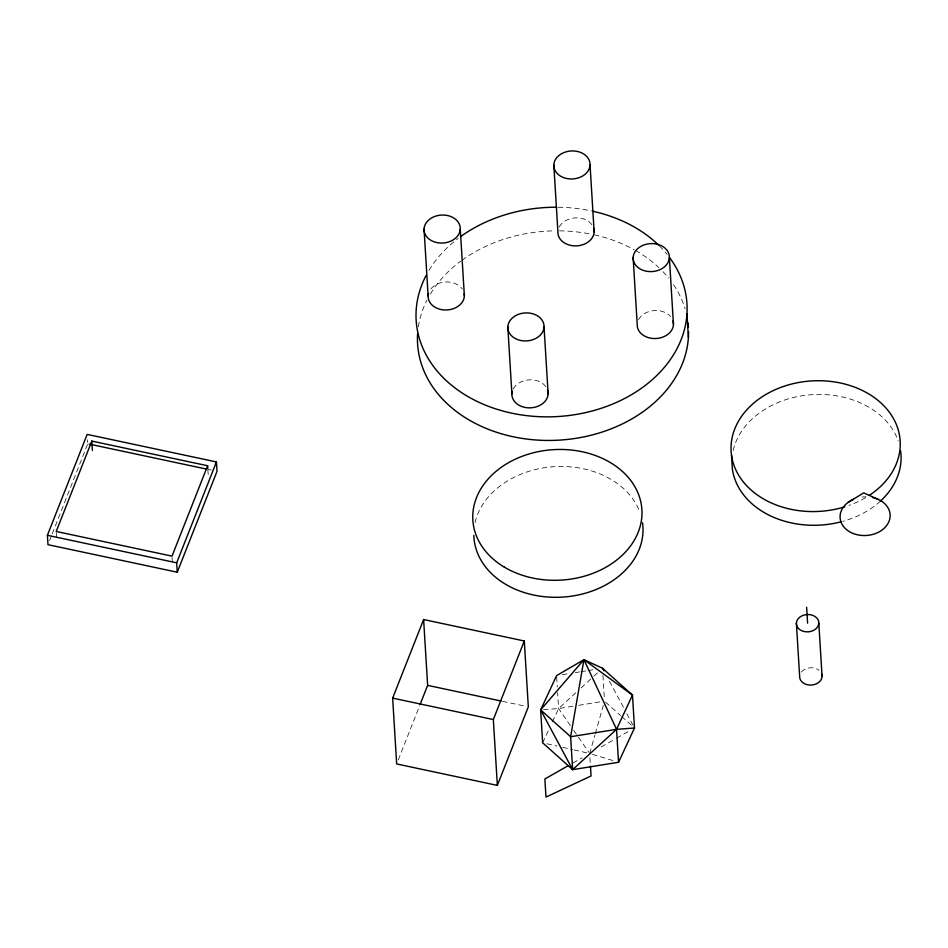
<?xml version="1.0" encoding="UTF-8"?>
<svg xmlns="http://www.w3.org/2000/svg" width="948" height="948" viewBox="0 0 948 948"><rect width="100%" height="100%" fill="white"/><g stroke="black" fill="none" stroke-linecap="round" stroke-linejoin="round"><path stroke-width="0.71" stroke-dasharray="4.74 3.56" d="M589.68 753.482L594.894 735.091M595.297 733.681L603.319 705.395M49.592 540.585L51.737 535.134M52.27 533.771L87.737 443.794M398.279 759.881L419.632 705.691M542.659 742.794L548.797 729.616M552.471 721.712L558.609 708.547L575.732 692.81M581.088 687.893L592.867 677.085M593.946 676.102L598.224 672.168M573.042 762.95L582.001 757.855M601.21 746.929L615.288 738.93M616.567 738.196L630.657 730.185M562.33 674.703L569.499 673.542M575.246 672.618L579.548 671.931M580.982 671.694L586.717 670.769M588.163 670.544L593.898 669.62M572.947 706.236L558.609 708.547L540.644 709.874M578.695 705.312L600.214 701.84M208.394 469.497L211.274 470.101M502.44 701.307L525.453 706.201M546.937 743.765L556.914 746.04M562.614 747.332L572.58 749.595M574.014 749.927L588.258 753.162M592.429 754.324L613.048 760.592M605.594 702.113L620.573 715.539M621.651 716.498L632.352 726.085M570.364 725.552L558.609 708.547L557.637 692.798M573.718 730.41L588.838 752.274M609.457 681.221L624.068 708.511M626.841 713.714L633.098 725.41M602.94 675.391L604.433 699.719M589.94 757.701L590.367 764.728M556.677 677.062L557.294 687.075M207.885 469.781L208.216 475.149M172.098 557.471L172.429 562.839M87.489 439.765L87.654 442.443M56.288 532.812L56.619 538.168M418.364 326.728A135.659 104.683 -3.5 0 1 426.884 300.338M430.416 293.939A135.659 104.683 -3.5 0 1 460.716 261.174M461.901 260.309A135.659 104.683 -3.5 0 1 555.161 230.838M559.557 230.838A135.659 104.683 -3.5 0 1 591.576 234.263M594.384 234.855A135.659 104.683 -3.5 0 1 634.295 249.798M635.587 250.521A135.659 104.683 -3.5 0 1 658.836 267.573M662.936 271.638A135.659 104.683 -3.5 0 1 668.589 278.048M673.542 284.732A135.659 104.683 -3.5 0 1 685.084 308.799M428.97 270.346A135.659 104.683 -3.5 0 1 458.109 238.458M558.123 207.245A135.659 104.683 -3.5 0 1 591.54 210.966M659.476 245.994A135.659 104.683 -3.5 0 1 667.143 254.467M559.225 227.034A18.142 14.007 -3.5 0 1 575.104 217.91A18.142 14.007 -3.5 0 1 592.05 224.937M513.212 389A18.142 14.007 -3.5 0 1 529.103 379.875A18.142 14.007 -3.5 0 1 546.036 386.903M638.549 319.677A18.142 14.007 -3.5 0 1 653.646 310.624A18.142 14.007 -3.5 0 1 670.568 316.549M430.89 288.915A18.142 14.007 -3.5 0 1 462.28 289.022M475.09 522.549A84.68 65.341 -3.5 0 1 553.845 466.7A84.68 65.341 -3.5 0 1 639.663 511.612M880.419 501.113A84.68 65.341 -3.5 0 1 842.938 521.317M733.16 450.525A84.68 65.341 -3.5 0 1 812.839 394.617A84.68 65.341 -3.5 0 1 898.23 440.962M865.619 497.676A84.68 65.341 -3.5 0 1 848.958 505.426M801.344 672.037A11.234 8.662 -3.5 0 1 819.084 670.307M862.099 497.048A25.063 19.339 -3.5 0 1 866.022 496.823"/><path stroke-width="1.42" d="M47.4 535.288L87.169 434.397L216.44 461.937L217.021 471.334L177.252 572.213L47.969 544.673L47.4 535.288L176.684 562.828L177.252 572.213M91.826 441.081L56.205 531.461L172.015 556.132L207.636 465.752L91.826 441.081L92.406 450.478M176.684 562.828L216.44 461.937M392.65 698.107L423.614 619.542L524.303 640.99L528.32 706.817L497.356 785.394L396.667 763.946L392.65 698.107L493.327 719.556L497.356 785.394M420.165 704.34L427.643 685.368L423.614 619.542M493.327 719.556L524.303 640.99M540.644 709.874L556.595 675.628L583.944 659.678L602.501 668.233L632.482 695.085L634.496 728.005L618.546 762.263L572.639 769.658L542.659 742.794L540.644 709.874L583.944 659.678L632.482 695.085L616.544 729.344L572.639 769.658L540.644 709.874L570.625 736.738L572.639 769.658M848.069 502.44L863.687 492.877L878.417 499.466M567.923 765.854L544.875 778.96L545.977 797.067L591.054 775.974L590.462 766.138M634.496 728.005L616.544 729.344L570.625 736.738L583.944 659.678L616.544 729.344L618.546 762.263M89.171 444.091L206.96 469.189M427.643 685.368L500.994 700.999M602.501 668.233L603.9 670.829M818.823 623.239A11.234 8.662 -3.5 0 1 801.641 630.693A11.234 8.662 -3.5 0 1 802.352 615.667A11.234 8.662 -3.5 0 1 818.823 623.239L822.07 676.457M806.63 607.289L807.601 623.203M796.391 623.156L799.638 676.374A11.234 8.662 -3.5 0 0 811.915 685.025A11.234 8.662 -3.5 0 0 821.798 674.206M731.524 455.289L732.354 468.999A84.68 65.341 -3.5 0 0 841.528 521.696M686.956 313.776L688.402 337.37M669.371 257.666A18.142 14.007 -3.5 0 1 641.618 269.706A18.142 14.007 -3.5 0 1 642.768 245.425A18.142 14.007 -3.5 0 1 669.371 257.666L673.471 324.595M633.134 257.536L637.222 324.465A18.142 14.007 -3.5 0 0 657.059 338.436A18.142 14.007 -3.5 0 0 673.021 320.969M590.059 165.023A18.142 14.007 -3.5 0 1 562.294 177.063A18.142 14.007 -3.5 0 1 563.444 152.782A18.142 14.007 -3.5 0 1 590.059 165.023L594.147 231.952M553.81 164.893L557.91 231.822A18.142 14.007 -3.5 0 0 577.735 245.793A18.142 14.007 -3.5 0 0 593.697 228.314M544.045 326.989A18.142 14.007 -3.5 0 1 516.293 339.029A18.142 14.007 -3.5 0 1 517.442 314.748A18.142 14.007 -3.5 0 1 544.045 326.989L548.134 393.918M507.808 326.859L511.896 393.787M460.278 229.108A18.142 14.007 -3.5 0 1 432.525 241.159A18.142 14.007 -3.5 0 1 433.674 216.879A18.142 14.007 -3.5 0 1 460.278 229.108L464.378 296.037M424.04 228.978L428.129 295.906M207.636 465.752L207.802 468.442M688.556 331.622A135.659 104.683 -3.5 0 1 550.148 440.441A135.659 104.683 -3.5 0 1 417.594 333.909M688.011 322.948A135.659 104.683 -3.5 0 1 688.402 327.285M669.715 257.773A135.659 104.683 -3.5 0 1 559.936 416.397A135.659 104.683 -3.5 0 1 426.102 275.465M460.455 236.727A135.659 104.683 -3.5 0 1 556.654 207.233M592.938 211.262A135.659 104.683 -3.5 0 1 658.445 244.975M547.695 390.28A18.142 14.007 -3.5 0 1 530.145 407.853A18.142 14.007 -3.5 0 1 512.287 391.346M464.212 293.607A18.142 14.007 -3.5 0 1 445.584 309.996A18.142 14.007 -3.5 0 1 428.52 293.477M642.531 522.739A84.68 65.341 -3.5 0 1 563.894 597.003A84.68 65.341 -3.5 0 1 473.822 535.359M900.6 450.715A84.68 65.341 -3.5 0 1 880.419 501.113M844.881 506.789A84.68 65.341 -3.5 0 1 731.169 444.363A84.68 65.341 -3.5 0 1 854.041 386.926A84.68 65.341 -3.5 0 1 869.352 495.342M872.468 497.51A25.063 19.339 -3.5 0 1 886.321 525.95A25.063 19.339 -3.5 0 1 846.765 529.814A25.063 19.339 -3.5 0 1 853.39 499.371M504.36 567.153A84.68 65.341 -3.5 0 0 641.002 522.81A84.68 65.341 -3.5 0 0 526.768 454.673A84.68 65.341 -3.5 0 0 504.36 567.153"/></g></svg>
